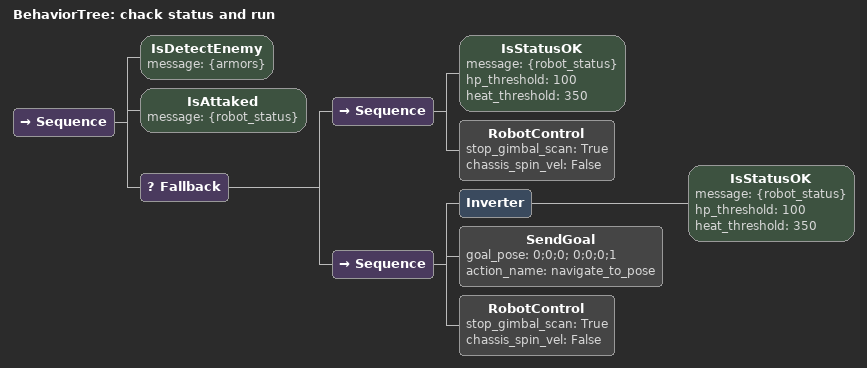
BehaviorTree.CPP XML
<?xml version="1.0" encoding="UTF-8"?>
<root BTCPP_format="4">
  <BehaviorTree ID="chack status and run">
    <Sequence>
      <IsDetectEnemy message="{armors}"/>
      <IsAttaked message="{robot_status}"/>
      <Fallback>
        <Sequence>
          <IsStatusOK message="{robot_status}"
                      hp_threshold="100"
                      heat_threshold="350"/>
          <RobotControl stop_gimbal_scan="True"
                        chassis_spin_vel="False"/>
        </Sequence>
        <Sequence>
          <Inverter>
            <IsStatusOK message="{robot_status}"
                        hp_threshold="100"
                        heat_threshold="350"/>
          </Inverter>
          <SendGoal goal_pose="0;0;0; 0;0;0;1"
                    action_name="navigate_to_pose"/>
          <RobotControl stop_gimbal_scan="True"
                        chassis_spin_vel="False"/>
        </Sequence>
      </Fallback>
    </Sequence>
  </BehaviorTree>

</root>
